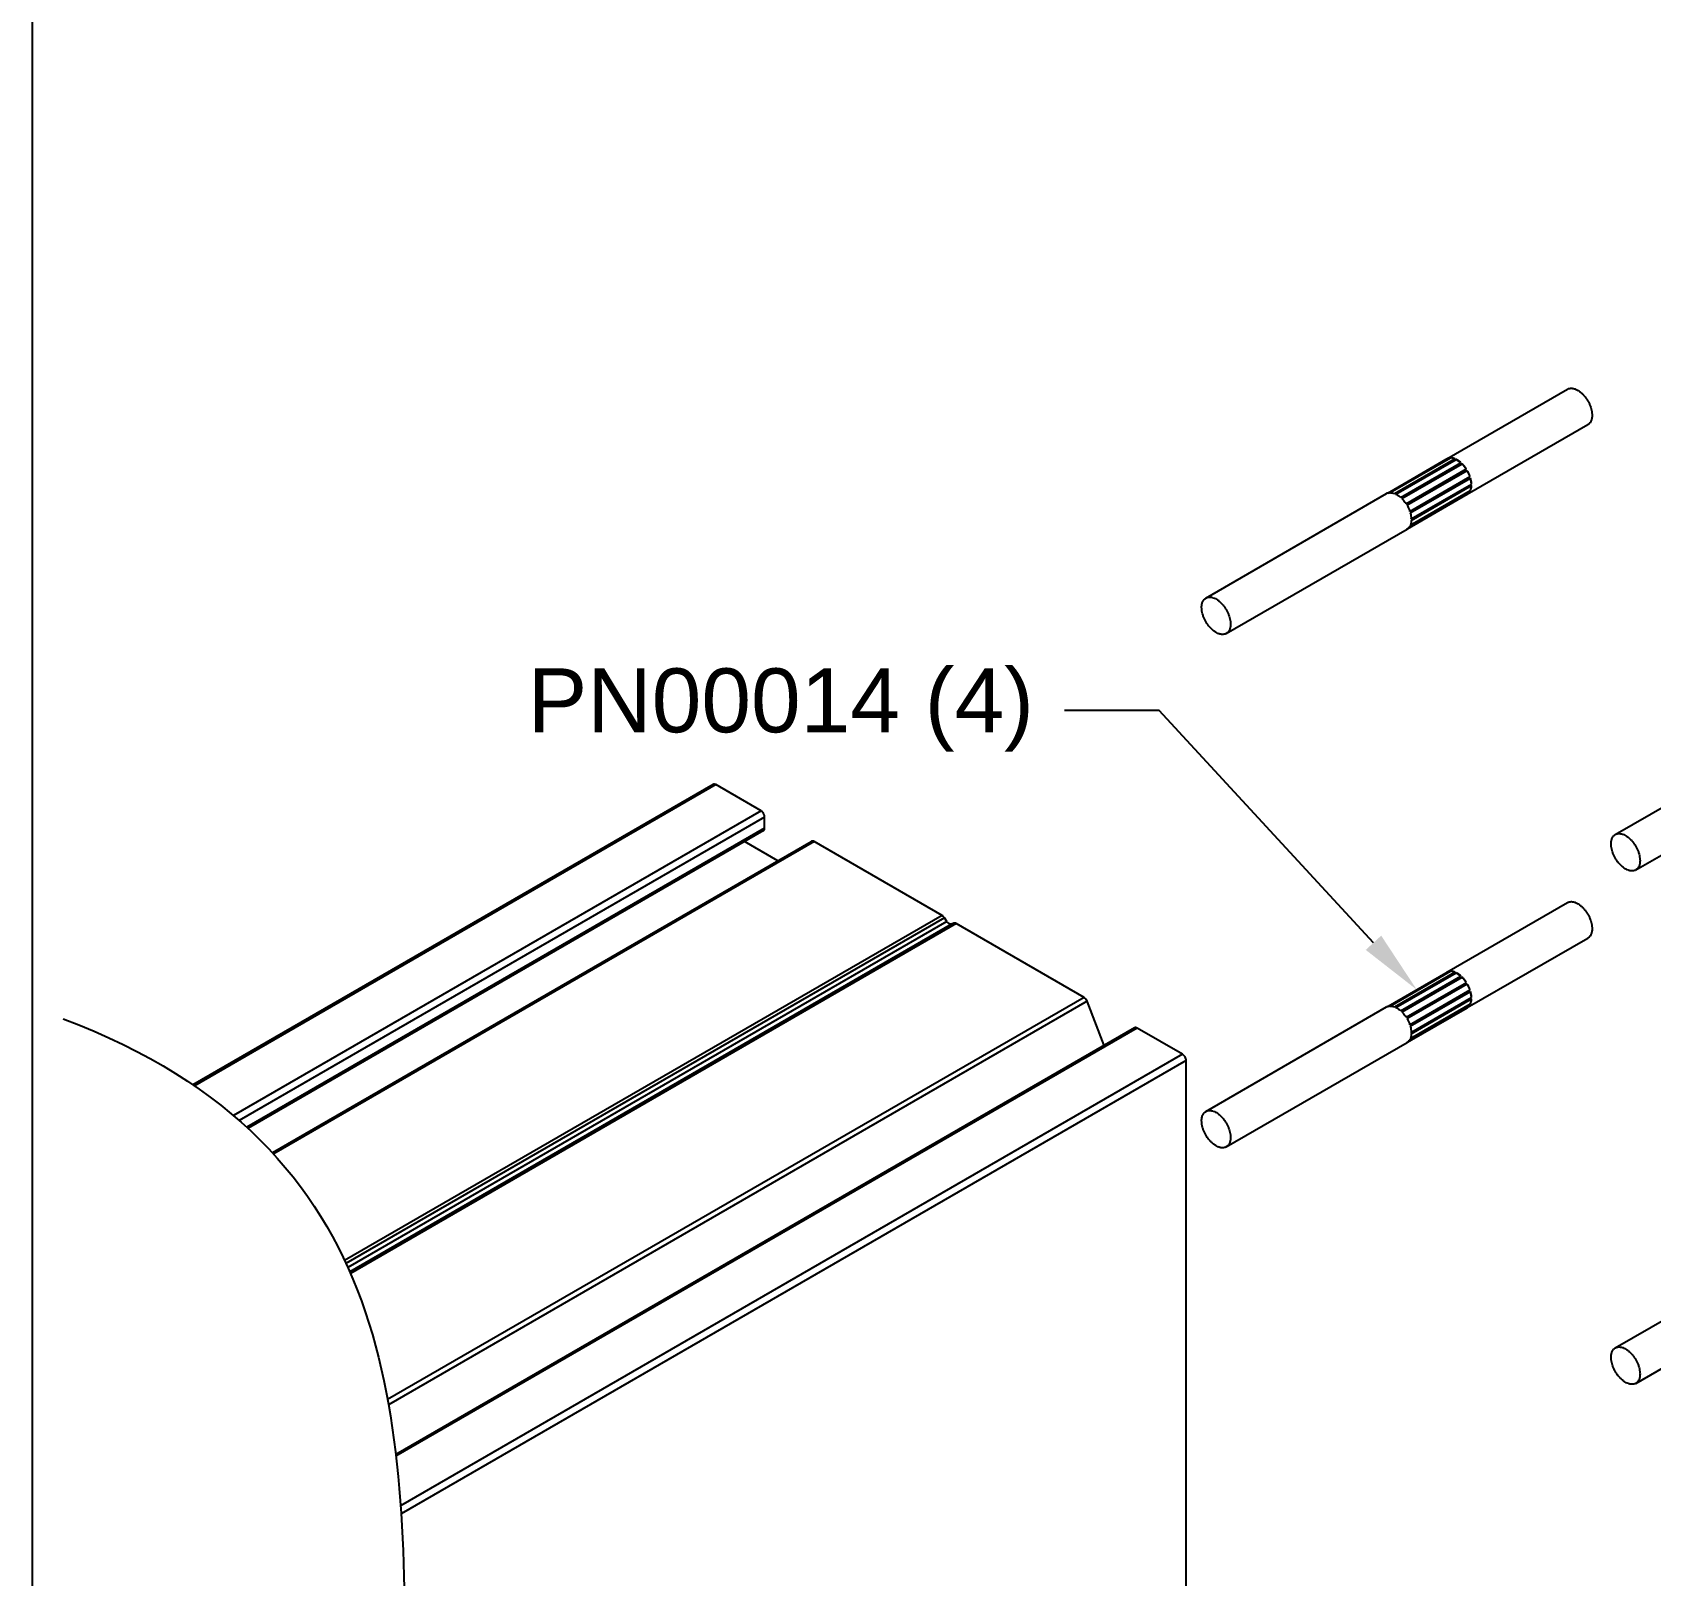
# Model space of a CAD drawing. Extents: x 0 to 11.4, y -13.7 to 0.
# Drawn here: x 0 to 4.748, y -9.052 to -4.526 of the extents above; entities that cross this region are included whole.
import ezdxf
from ezdxf import colors
from ezdxf.entities.mleader import LeaderData, LeaderLine
from ezdxf.math import Vec2, Vec3

# ---------------------------------------------------------------- set-up
doc = ezdxf.new("R2010")
doc.units = 0
doc.header["$LTSCALE"] = 0.5
doc.header["$MEASUREMENT"] = 0
for name, color, linetype in [('Dimension', 10, 'CONTINUOUS'), ('FAB DWG', 221, 'CONTINUOUS'), ('Hardware', 242, 'CONTINUOUS'), ('Housing', 150, 'CONTINUOUS')]:
    doc.layers.add(name, color=color, linetype=linetype)
doc.layers.add('Text-Unprinted', color=131, linetype='CONTINUOUS', plot=False)
doc.styles.add('LSAD_Standard', font='arial.ttf')

msp = doc.modelspace()

# ---------------------------------------------------------------- linework, layer by layer
at = {"layer": 'Dimension', "transparency": 16777216}
msp.add_open_spline([(0.0907, -7.4187), (1.088, -7.7963), (1.094, -9.3862), (1.1, -10.976), (2.0757, -11.3411)], degree=3, dxfattribs=at)
at = {"layer": 'Hardware', "transparency": 16777216}
for p, q in [((4.1499, -5.7765), (4.5035, -5.5723)), ((4.2099, -5.8804), (4.5635, -5.6763)), ((3.9767, -5.8769), (4.1467, -5.7788)), ((4.1468, -5.7789), (3.9773, -5.8768)), ((3.9804, -5.876), (4.1572, -5.7739)), ((3.9835, -5.8757), (4.1603, -5.7737)), ((4.1603, -5.7738), (3.9838, -5.8757)), ((3.997, -5.8784), (4.1737, -5.7764)), ((4.0005, -5.8801), (4.1773, -5.778)), ((4.1773, -5.7781), (4.0005, -5.8802)), ((4.0146, -5.8899), (4.1913, -5.7878)), ((4.0179, -5.8931), (4.1947, -5.791)), ((4.1947, -5.7911), (4.0179, -5.8932)), ((4.1499, -5.7765), (4.1467, -5.7788)), ((4.1467, -5.7788), (4.1468, -5.7789)), ((4.1557, -5.7748), (4.1468, -5.7789)), ((4.1603, -5.7737), (4.1603, -5.7738)), ((4.1738, -5.7765), (4.1603, -5.7738)), ((4.1773, -5.778), (4.1773, -5.7781)), ((4.1913, -5.7879), (4.1773, -5.7781)), ((4.1947, -5.791), (4.1947, -5.7911)), ((4.2069, -5.8064), (4.1947, -5.7911)), ((4.0302, -5.9083), (4.207, -5.8063)), ((4.0328, -5.9126), (4.2096, -5.8106)), ((4.0411, -5.9307), (4.2178, -5.8286)), ((4.0412, -5.9306), (4.2179, -5.8286)), ((4.0426, -5.9352), (4.2194, -5.8332)), ((4.2178, -5.8286), (4.2095, -5.8106)), ((4.2179, -5.8286), (4.2178, -5.8286)), ((4.2222, -5.8508), (4.2193, -5.8331)), ((3.4428, -6.1847), (3.9732, -5.8785)), ((3.9767, -5.8769), (3.9804, -5.876)), ((3.9926, -5.8769), (3.997, -5.8784)), ((4.0328, -5.9826), (4.2096, -5.8806)), ((4.0347, -5.9814), (4.2095, -5.8804)), ((4.0412, -5.9742), (4.2179, -5.8722)), ((4.0426, -5.9713), (4.2194, -5.8692)), ((4.0427, -5.9711), (4.2193, -5.8691)), ((4.0454, -5.9529), (4.2222, -5.8508)), ((4.0455, -5.9529), (4.2223, -5.8508)), ((4.0455, -5.957), (4.2223, -5.855)), ((4.2095, -5.8804), (4.2174, -5.8724)), ((4.2096, -5.8806), (4.2095, -5.8804)), ((4.2096, -5.8806), (4.2099, -5.8804)), ((4.2193, -5.8691), (4.2222, -5.8549)), ((4.2194, -5.8692), (4.2193, -5.8691)), ((4.2223, -5.8508), (4.2222, -5.8508)), ((3.5028, -6.2887), (4.0332, -5.9825)), ((4.6441, -6.8783), (5.1744, -6.5721)), ((4.7041, -6.9822), (5.2344, -6.676)), ((4.1499, -7.2821), (4.5035, -7.0779)), ((4.2099, -7.386), (4.5635, -7.1819)), ((3.9767, -7.3825), (4.1467, -7.2844)), ((4.1468, -7.2845), (3.9773, -7.3824)), ((3.9804, -7.3816), (4.1572, -7.2795)), ((3.9835, -7.3813), (4.1603, -7.2793)), ((4.1603, -7.2794), (3.9838, -7.3813)), ((3.997, -7.384), (4.1737, -7.282)), ((4.0005, -7.3857), (4.1773, -7.2836)), ((4.1773, -7.2837), (4.0005, -7.3858)), ((4.0146, -7.3955), (4.1913, -7.2934)), ((4.0179, -7.3987), (4.1947, -7.2966)), ((4.1947, -7.2967), (4.0179, -7.3988)), ((4.1499, -7.2821), (4.1467, -7.2844)), ((4.1467, -7.2844), (4.1468, -7.2845)), ((4.1557, -7.2804), (4.1468, -7.2845)), ((4.1603, -7.2793), (4.1603, -7.2794)), ((4.1738, -7.2821), (4.1603, -7.2794)), ((4.1773, -7.2836), (4.1773, -7.2837)), ((4.1913, -7.2935), (4.1773, -7.2837)), ((4.1947, -7.2966), (4.1947, -7.2967)), ((4.2069, -7.312), (4.1947, -7.2967)), ((4.0302, -7.4139), (4.207, -7.3119)), ((4.0328, -7.4182), (4.2096, -7.3162)), ((4.0411, -7.4363), (4.2178, -7.3342)), ((4.0412, -7.4362), (4.2179, -7.3342)), ((4.0426, -7.4408), (4.2194, -7.3388)), ((4.0454, -7.4585), (4.2222, -7.3564)), ((4.0455, -7.4585), (4.2223, -7.3564)), ((4.2178, -7.3342), (4.2095, -7.3162)), ((4.2179, -7.3342), (4.2178, -7.3342)), ((4.2222, -7.3564), (4.2193, -7.3387)), ((4.2223, -7.3564), (4.2222, -7.3564)), ((3.4428, -7.6903), (3.9732, -7.3841)), ((3.9767, -7.3825), (3.9804, -7.3816)), ((3.9926, -7.3825), (3.997, -7.384)), ((4.0328, -7.4882), (4.2096, -7.3862)), ((4.0347, -7.487), (4.2095, -7.386)), ((4.0412, -7.4798), (4.2179, -7.3777)), ((4.0426, -7.4769), (4.2194, -7.3748)), ((4.0427, -7.4767), (4.2193, -7.3747)), ((4.0455, -7.4626), (4.2223, -7.3606)), ((4.2095, -7.386), (4.2174, -7.378)), ((4.2096, -7.3862), (4.2095, -7.386)), ((4.2096, -7.3862), (4.2099, -7.386)), ((4.2193, -7.3747), (4.2222, -7.3605)), ((4.2194, -7.3748), (4.2193, -7.3747)), ((3.5028, -7.7942), (4.0332, -7.4881)), ((4.6441, -8.3839), (5.1744, -8.0777)), ((4.7041, -8.4878), (5.2344, -8.1816))]:
    msp.add_line(p, q, dxfattribs=at)
for centre, radius, start, end in [((3.9833, -5.896), 0.0202, 108.8453, 119.9747), ((3.9645, -5.9455), 0.0748, 47.9648, 52.2996), ((3.9452, -5.9638), 0.1015, 33.1159, 36.6394), ((3.9521, -5.9613), 0.0942, 19.0095, 19.7312), ((4.023, -5.9649), 0.0203, 300.0366, 309.9956), ((4.0144, -5.9592), 0.0307, 336.8664, 338.2681), ((3.9845, -5.9551), 0.0611, 2.0446, 2.9828), ((3.9833, -7.4016), 0.0202, 108.8453, 119.9747), ((3.9645, -7.4511), 0.0748, 47.9648, 52.2996), ((3.9452, -7.4694), 0.1015, 33.1159, 36.6394), ((3.9521, -7.4669), 0.0942, 19.0095, 19.7312), ((4.023, -7.4705), 0.0203, 300.0366, 309.9956), ((4.0144, -7.4648), 0.0307, 336.8664, 338.2681), ((3.9845, -7.4607), 0.0611, 2.0446, 2.9828)]:
    msp.add_arc(centre, radius, start, end, dxfattribs=at)
for points, knots in [([(4.5035, -5.5723), (4.5042, -5.5719), (4.5058, -5.5711), (4.5082, -5.5703), (4.5108, -5.5697), (4.5135, -5.5695), (4.5164, -5.5695), (4.5193, -5.5699), (4.5222, -5.5705), (4.5264, -5.5718), (4.5317, -5.5741), (4.5379, -5.5779), (4.544, -5.5827), (4.5499, -5.5884), (4.5555, -5.5948), (4.5605, -5.6019), (4.565, -5.6095), (4.5689, -5.6173), (4.572, -5.6254), (4.5742, -5.6334), (4.5756, -5.6412), (4.5759, -5.6463), (4.5759, -5.6488)], [0, 0, 0, 0, 0.02133, 0.042888, 0.064891, 0.087534, 0.110981, 0.135365, 0.160785, 0.187308, 0.24374, 0.304681, 0.369761, 0.438351, 0.50963, 0.582646, 0.656369, 0.729738, 0.801707, 0.871292, 0.937623, 1, 1, 1, 1]), ([(4.5759, -5.6488), (4.5759, -5.6503), (4.5758, -5.6534), (4.5752, -5.6578), (4.5742, -5.6619), (4.5728, -5.6656), (4.571, -5.669), (4.5689, -5.6719), (4.5664, -5.6744), (4.5645, -5.6757), (4.5635, -5.6763)], [0, 0, 0, 0, 0.148585, 0.289507, 0.422721, 0.548641, 0.668, 0.781938, 0.891987, 1, 1, 1, 1]), ([(4.1572, -5.7739), (4.1559, -5.7741), (4.154, -5.7746), (4.1516, -5.7756), (4.1505, -5.7761), (4.1499, -5.7765)], [0, 0, 0, 0, 0.505525, 0.753504, 1, 1, 1, 1]), ([(4.1737, -5.7764), (4.1726, -5.7759), (4.1703, -5.7751), (4.1669, -5.7742), (4.1636, -5.7737), (4.1614, -5.7736), (4.1603, -5.7737)], [0, 0, 0, 0, 0.268117, 0.52366, 0.767253, 1, 1, 1, 1]), ([(4.1913, -5.7878), (4.1902, -5.7868), (4.188, -5.7849), (4.1844, -5.7823), (4.1809, -5.7799), (4.1785, -5.7786), (4.1773, -5.778)], [0, 0, 0, 0, 0.263479, 0.518469, 0.764174, 1, 1, 1, 1]), ([(4.207, -5.8063), (4.2052, -5.8035), (4.2013, -5.7982), (4.197, -5.7933), (4.1947, -5.791)], [0, 0, 0, 0, 0.507302, 1, 1, 1, 1]), ([(4.2179, -5.8286), (4.2169, -5.8255), (4.2144, -5.8193), (4.2113, -5.8134), (4.2096, -5.8106)], [0, 0, 0, 0, 0.495617, 1, 1, 1, 1]), ([(4.2223, -5.8508), (4.2223, -5.8494), (4.2221, -5.8465), (4.2213, -5.8406), (4.2202, -5.8361), (4.2194, -5.8332)], [0, 0, 0, 0, 0.237755, 0.484261, 1, 1, 1, 1]), ([(3.9835, -5.8757), (3.985, -5.8757), (3.9881, -5.8759), (3.9911, -5.8765), (3.9926, -5.8769)], [0, 0, 0, 0, 0.484047, 1, 1, 1, 1]), ([(4.0005, -5.8801), (4.0022, -5.8809), (4.0055, -5.8828), (4.0087, -5.885), (4.0102, -5.8863)], [0, 0, 0, 0, 0.48643, 1, 1, 1, 1]), ([(4.2099, -5.8804), (4.2108, -5.8799), (4.2123, -5.8789), (4.2145, -5.8769), (4.2164, -5.8747), (4.2174, -5.873), (4.2179, -5.8722)], [0, 0, 0, 0, 0.242431, 0.488008, 0.739683, 1, 1, 1, 1]), ([(4.2194, -5.8692), (4.2203, -5.8671), (4.2213, -5.8636), (4.2221, -5.8588), (4.2223, -5.8563), (4.2223, -5.855)], [0, 0, 0, 0, 0.475926, 0.731918, 1, 1, 1, 1]), ([(4.0179, -5.8931), (4.0195, -5.8947), (4.0225, -5.8979), (4.0253, -5.9014), (4.0266, -5.9032)], [0, 0, 0, 0, 0.493981, 1, 1, 1, 1]), ([(4.0328, -5.9126), (4.0344, -5.9153), (4.0373, -5.9209), (4.0397, -5.9266), (4.0408, -5.9295)], [0, 0, 0, 0, 0.503838, 1, 1, 1, 1]), ([(4.0412, -5.9742), (4.0405, -5.9754), (4.0389, -5.9777), (4.037, -5.9796), (4.036, -5.9804)], [0, 0, 0, 0, 0.51051, 1, 1, 1, 1]), ([(4.0426, -5.9352), (4.0434, -5.938), (4.0447, -5.9435), (4.0454, -5.9492), (4.0455, -5.9519)], [0, 0, 0, 0, 0.514673, 1, 1, 1, 1]), ([(4.0455, -5.957), (4.0455, -5.9583), (4.0453, -5.9607), (4.0446, -5.9653), (4.0437, -5.9685), (4.0429, -5.9706)], [0, 0, 0, 0, 0.266998, 0.522659, 1, 1, 1, 1]), ([(3.4304, -6.2122), (3.4304, -6.2106), (3.4305, -6.2076), (3.4311, -6.2032), (3.4321, -6.1991), (3.4335, -6.1953), (3.4353, -6.192), (3.4374, -6.1891), (3.4399, -6.1866), (3.4418, -6.1853), (3.4428, -6.1847)], [0, 0, 0, 0, 0.148585, 0.289507, 0.422721, 0.548641, 0.668, 0.781938, 0.891987, 1, 1, 1, 1]), ([(3.5028, -6.2887), (3.5021, -6.2891), (3.5005, -6.2898), (3.4981, -6.2907), (3.4955, -6.2912), (3.4928, -6.2915), (3.49, -6.2914), (3.487, -6.2911), (3.4841, -6.2905), (3.4799, -6.2892), (3.4746, -6.2869), (3.4684, -6.2831), (3.4623, -6.2783), (3.4564, -6.2726), (3.4508, -6.2661), (3.4458, -6.2591), (3.4413, -6.2515), (3.4374, -6.2436), (3.4344, -6.2356), (3.4321, -6.2276), (3.4307, -6.2198), (3.4304, -6.2147), (3.4304, -6.2122)], [0, 0, 0, 0, 0.02133, 0.042888, 0.064891, 0.087534, 0.110981, 0.135365, 0.160785, 0.187308, 0.24374, 0.304681, 0.369761, 0.438351, 0.50963, 0.582646, 0.656369, 0.729738, 0.801707, 0.871292, 0.937623, 1, 1, 1, 1]), ([(3.4428, -6.1847), (3.4435, -6.1843), (3.4451, -6.1835), (3.4475, -6.1827), (3.4501, -6.1821), (3.4528, -6.1819), (3.4556, -6.1819), (3.4586, -6.1823), (3.4615, -6.1829), (3.4657, -6.1842), (3.471, -6.1865), (3.4772, -6.1903), (3.4833, -6.1951), (3.4892, -6.2008), (3.4948, -6.2072), (3.4998, -6.2143), (3.5043, -6.2219), (3.5082, -6.2297), (3.5112, -6.2378), (3.5135, -6.2457), (3.5149, -6.2536), (3.5152, -6.2587), (3.5152, -6.2612)], [0, 0, 0, 0, 0.02133, 0.042888, 0.064891, 0.087534, 0.110981, 0.135365, 0.160785, 0.187308, 0.24374, 0.304681, 0.369761, 0.438351, 0.50963, 0.582646, 0.656369, 0.729738, 0.801707, 0.871292, 0.937623, 1, 1, 1, 1]), ([(3.5152, -6.2612), (3.5152, -6.2627), (3.5151, -6.2658), (3.5145, -6.2702), (3.5135, -6.2743), (3.5121, -6.278), (3.5103, -6.2814), (3.5082, -6.2843), (3.5057, -6.2868), (3.5038, -6.2881), (3.5028, -6.2887)], [0, 0, 0, 0, 0.148585, 0.289507, 0.422721, 0.548641, 0.668, 0.781938, 0.891987, 1, 1, 1, 1]), ([(4.6317, -6.9057), (4.6317, -6.9042), (4.6318, -6.9011), (4.6324, -6.8967), (4.6334, -6.8926), (4.6348, -6.8889), (4.6366, -6.8855), (4.6387, -6.8826), (4.6412, -6.8802), (4.6431, -6.8788), (4.6441, -6.8783)], [0, 0, 0, 0, 0.148585, 0.289507, 0.422721, 0.548641, 0.668, 0.781938, 0.891987, 1, 1, 1, 1]), ([(4.6441, -6.8783), (4.6448, -6.8778), (4.6464, -6.8771), (4.6488, -6.8762), (4.6514, -6.8757), (4.6541, -6.8754), (4.6569, -6.8755), (4.6598, -6.8758), (4.6628, -6.8765), (4.667, -6.8777), (4.6722, -6.88), (4.6785, -6.8839), (4.6846, -6.8887), (4.6905, -6.8943), (4.696, -6.9008), (4.7011, -6.9079), (4.7056, -6.9154), (4.7095, -6.9233), (4.7125, -6.9313), (4.7148, -6.9393), (4.7162, -6.9471), (4.7165, -6.9522), (4.7165, -6.9547)], [0, 0, 0, 0, 0.02133, 0.042888, 0.064891, 0.087534, 0.110981, 0.135365, 0.160785, 0.187308, 0.24374, 0.304681, 0.369761, 0.438351, 0.50963, 0.582646, 0.656369, 0.729738, 0.801707, 0.871292, 0.937623, 1, 1, 1, 1]), ([(4.7041, -6.9822), (4.7034, -6.9826), (4.7018, -6.9834), (4.6994, -6.9842), (4.6968, -6.9848), (4.6941, -6.985), (4.6912, -6.985), (4.6883, -6.9847), (4.6854, -6.984), (4.6812, -6.9828), (4.6759, -6.9804), (4.6697, -6.9766), (4.6636, -6.9718), (4.6577, -6.9661), (4.6521, -6.9597), (4.6471, -6.9526), (4.6426, -6.9451), (4.6387, -6.9372), (4.6356, -6.9292), (4.6334, -6.9212), (4.632, -6.9134), (4.6317, -6.9082), (4.6317, -6.9057)], [0, 0, 0, 0, 0.02133, 0.042888, 0.064891, 0.087534, 0.110981, 0.135365, 0.160785, 0.187308, 0.24374, 0.304681, 0.369761, 0.438351, 0.50963, 0.582646, 0.656369, 0.729738, 0.801707, 0.871292, 0.937623, 1, 1, 1, 1]), ([(4.7165, -6.9547), (4.7165, -6.9563), (4.7164, -6.9593), (4.7158, -6.9638), (4.7148, -6.9679), (4.7134, -6.9716), (4.7116, -6.9749), (4.7095, -6.9779), (4.707, -6.9803), (4.7051, -6.9816), (4.7041, -6.9822)], [0, 0, 0, 0, 0.148585, 0.289507, 0.422721, 0.548641, 0.668, 0.781938, 0.891987, 1, 1, 1, 1]), ([(4.5035, -7.0779), (4.5042, -7.0775), (4.5058, -7.0767), (4.5082, -7.0759), (4.5108, -7.0753), (4.5135, -7.0751), (4.5164, -7.0751), (4.5193, -7.0755), (4.5222, -7.0761), (4.5264, -7.0774), (4.5317, -7.0797), (4.5379, -7.0835), (4.544, -7.0883), (4.5499, -7.094), (4.5555, -7.1004), (4.5605, -7.1075), (4.565, -7.1151), (4.5689, -7.1229), (4.572, -7.131), (4.5742, -7.139), (4.5756, -7.1468), (4.5759, -7.1519), (4.5759, -7.1544)], [0, 0, 0, 0, 0.02133, 0.042888, 0.064891, 0.087534, 0.110981, 0.135365, 0.160785, 0.187308, 0.24374, 0.304681, 0.369761, 0.438351, 0.50963, 0.582646, 0.656369, 0.729738, 0.801707, 0.871292, 0.937623, 1, 1, 1, 1]), ([(4.5759, -7.1544), (4.5759, -7.1559), (4.5758, -7.159), (4.5752, -7.1634), (4.5742, -7.1675), (4.5728, -7.1712), (4.571, -7.1746), (4.5689, -7.1775), (4.5664, -7.18), (4.5645, -7.1813), (4.5635, -7.1819)], [0, 0, 0, 0, 0.148585, 0.289507, 0.422721, 0.548641, 0.668, 0.781938, 0.891987, 1, 1, 1, 1]), ([(4.1572, -7.2795), (4.1559, -7.2797), (4.154, -7.2802), (4.1516, -7.2812), (4.1505, -7.2817), (4.1499, -7.2821)], [0, 0, 0, 0, 0.505525, 0.753504, 1, 1, 1, 1]), ([(4.1737, -7.282), (4.1726, -7.2815), (4.1703, -7.2807), (4.1669, -7.2798), (4.1636, -7.2793), (4.1614, -7.2792), (4.1603, -7.2793)], [0, 0, 0, 0, 0.268117, 0.52366, 0.767253, 1, 1, 1, 1]), ([(4.1913, -7.2934), (4.1902, -7.2924), (4.188, -7.2905), (4.1844, -7.2878), (4.1809, -7.2855), (4.1785, -7.2842), (4.1773, -7.2836)], [0, 0, 0, 0, 0.263479, 0.518469, 0.764174, 1, 1, 1, 1]), ([(4.207, -7.3119), (4.2052, -7.3091), (4.2013, -7.3038), (4.197, -7.2989), (4.1947, -7.2966)], [0, 0, 0, 0, 0.507302, 1, 1, 1, 1]), ([(4.2179, -7.3342), (4.2169, -7.3311), (4.2144, -7.3249), (4.2113, -7.319), (4.2096, -7.3162)], [0, 0, 0, 0, 0.495617, 1, 1, 1, 1]), ([(4.2223, -7.3564), (4.2223, -7.355), (4.2221, -7.3521), (4.2213, -7.3462), (4.2202, -7.3417), (4.2194, -7.3388)], [0, 0, 0, 0, 0.237755, 0.484261, 1, 1, 1, 1]), ([(3.9835, -7.3813), (3.985, -7.3813), (3.9881, -7.3815), (3.9911, -7.3821), (3.9926, -7.3825)], [0, 0, 0, 0, 0.484047, 1, 1, 1, 1]), ([(4.0005, -7.3857), (4.0022, -7.3865), (4.0055, -7.3884), (4.0087, -7.3906), (4.0102, -7.3919)], [0, 0, 0, 0, 0.48643, 1, 1, 1, 1]), ([(4.0179, -7.3987), (4.0195, -7.4003), (4.0225, -7.4035), (4.0253, -7.407), (4.0266, -7.4088)], [0, 0, 0, 0, 0.493981, 1, 1, 1, 1]), ([(4.2099, -7.386), (4.2108, -7.3855), (4.2123, -7.3845), (4.2145, -7.3825), (4.2164, -7.3803), (4.2174, -7.3786), (4.2179, -7.3777)], [0, 0, 0, 0, 0.242431, 0.488008, 0.739683, 1, 1, 1, 1]), ([(4.2194, -7.3748), (4.2203, -7.3727), (4.2213, -7.3692), (4.2221, -7.3644), (4.2223, -7.3619), (4.2223, -7.3606)], [0, 0, 0, 0, 0.475926, 0.731918, 1, 1, 1, 1]), ([(4.0328, -7.4182), (4.0344, -7.4209), (4.0373, -7.4265), (4.0397, -7.4322), (4.0408, -7.4351)], [0, 0, 0, 0, 0.503838, 1, 1, 1, 1]), ([(4.0426, -7.4408), (4.0434, -7.4436), (4.0447, -7.4491), (4.0454, -7.4548), (4.0455, -7.4575)], [0, 0, 0, 0, 0.514673, 1, 1, 1, 1]), ([(4.0412, -7.4798), (4.0405, -7.481), (4.0389, -7.4832), (4.037, -7.4852), (4.036, -7.486)], [0, 0, 0, 0, 0.51051, 1, 1, 1, 1]), ([(4.0455, -7.4626), (4.0455, -7.4639), (4.0453, -7.4663), (4.0446, -7.4709), (4.0437, -7.4741), (4.0429, -7.4762)], [0, 0, 0, 0, 0.266998, 0.522659, 1, 1, 1, 1]), ([(3.4304, -7.7178), (3.4304, -7.7162), (3.4305, -7.7132), (3.4311, -7.7088), (3.4321, -7.7047), (3.4335, -7.7009), (3.4353, -7.6976), (3.4374, -7.6947), (3.4399, -7.6922), (3.4418, -7.6909), (3.4428, -7.6903)], [0, 0, 0, 0, 0.148585, 0.289507, 0.422721, 0.548641, 0.668, 0.781938, 0.891987, 1, 1, 1, 1]), ([(3.4428, -7.6903), (3.4435, -7.6899), (3.4451, -7.6891), (3.4475, -7.6883), (3.4501, -7.6877), (3.4528, -7.6875), (3.4556, -7.6875), (3.4586, -7.6879), (3.4615, -7.6885), (3.4657, -7.6898), (3.471, -7.6921), (3.4772, -7.6959), (3.4833, -7.7007), (3.4892, -7.7064), (3.4948, -7.7128), (3.4998, -7.7199), (3.5043, -7.7275), (3.5082, -7.7353), (3.5112, -7.7433), (3.5135, -7.7513), (3.5149, -7.7592), (3.5152, -7.7643), (3.5152, -7.7668)], [0, 0, 0, 0, 0.02133, 0.042888, 0.064891, 0.087534, 0.110981, 0.135365, 0.160785, 0.187308, 0.24374, 0.304681, 0.369761, 0.438351, 0.50963, 0.582646, 0.656369, 0.729738, 0.801707, 0.871292, 0.937623, 1, 1, 1, 1]), ([(3.5028, -7.7942), (3.5021, -7.7947), (3.5005, -7.7954), (3.4981, -7.7963), (3.4955, -7.7968), (3.4928, -7.7971), (3.49, -7.797), (3.487, -7.7967), (3.4841, -7.7961), (3.4799, -7.7948), (3.4746, -7.7925), (3.4684, -7.7887), (3.4623, -7.7839), (3.4564, -7.7782), (3.4508, -7.7717), (3.4458, -7.7647), (3.4413, -7.7571), (3.4374, -7.7492), (3.4344, -7.7412), (3.4321, -7.7332), (3.4307, -7.7254), (3.4304, -7.7203), (3.4304, -7.7178)], [0, 0, 0, 0, 0.02133, 0.042888, 0.064891, 0.087534, 0.110981, 0.135365, 0.160785, 0.187308, 0.24374, 0.304681, 0.369761, 0.438351, 0.50963, 0.582646, 0.656369, 0.729738, 0.801707, 0.871292, 0.937623, 1, 1, 1, 1]), ([(3.5152, -7.7668), (3.5152, -7.7683), (3.5151, -7.7714), (3.5145, -7.7758), (3.5135, -7.7799), (3.5121, -7.7836), (3.5103, -7.787), (3.5082, -7.7899), (3.5057, -7.7924), (3.5038, -7.7937), (3.5028, -7.7942)], [0, 0, 0, 0, 0.148585, 0.289507, 0.422721, 0.548641, 0.668, 0.781938, 0.891987, 1, 1, 1, 1]), ([(4.6317, -8.4113), (4.6317, -8.4098), (4.6318, -8.4067), (4.6324, -8.4023), (4.6334, -8.3982), (4.6348, -8.3945), (4.6366, -8.3911), (4.6387, -8.3882), (4.6412, -8.3858), (4.6431, -8.3844), (4.6441, -8.3839)], [0, 0, 0, 0, 0.148585, 0.289507, 0.422721, 0.548641, 0.668, 0.781938, 0.891987, 1, 1, 1, 1]), ([(4.6441, -8.3839), (4.6448, -8.3834), (4.6464, -8.3827), (4.6488, -8.3818), (4.6514, -8.3813), (4.6541, -8.381), (4.6569, -8.3811), (4.6598, -8.3814), (4.6628, -8.3821), (4.667, -8.3833), (4.6722, -8.3856), (4.6785, -8.3895), (4.6846, -8.3943), (4.6905, -8.3999), (4.696, -8.4064), (4.7011, -8.4135), (4.7056, -8.421), (4.7095, -8.4289), (4.7125, -8.4369), (4.7148, -8.4449), (4.7162, -8.4527), (4.7165, -8.4578), (4.7165, -8.4603)], [0, 0, 0, 0, 0.02133, 0.042888, 0.064891, 0.087534, 0.110981, 0.135365, 0.160785, 0.187308, 0.24374, 0.304681, 0.369761, 0.438351, 0.50963, 0.582646, 0.656369, 0.729738, 0.801707, 0.871292, 0.937623, 1, 1, 1, 1]), ([(4.7041, -8.4878), (4.7034, -8.4882), (4.7018, -8.489), (4.6994, -8.4898), (4.6968, -8.4904), (4.6941, -8.4906), (4.6912, -8.4906), (4.6883, -8.4903), (4.6854, -8.4896), (4.6812, -8.4884), (4.6759, -8.486), (4.6697, -8.4822), (4.6636, -8.4774), (4.6577, -8.4717), (4.6521, -8.4653), (4.6471, -8.4582), (4.6426, -8.4507), (4.6387, -8.4428), (4.6356, -8.4348), (4.6334, -8.4268), (4.632, -8.419), (4.6317, -8.4138), (4.6317, -8.4113)], [0, 0, 0, 0, 0.02133, 0.042888, 0.064891, 0.087534, 0.110981, 0.135365, 0.160785, 0.187308, 0.24374, 0.304681, 0.369761, 0.438351, 0.50963, 0.582646, 0.656369, 0.729738, 0.801707, 0.871292, 0.937623, 1, 1, 1, 1]), ([(4.7165, -8.4603), (4.7165, -8.4619), (4.7164, -8.4649), (4.7158, -8.4694), (4.7148, -8.4734), (4.7134, -8.4772), (4.7116, -8.4805), (4.7095, -8.4835), (4.707, -8.4859), (4.7051, -8.4872), (4.7041, -8.4878)], [0, 0, 0, 0, 0.148585, 0.289507, 0.422721, 0.548641, 0.668, 0.781938, 0.891987, 1, 1, 1, 1])]:
    msp.add_open_spline(points, degree=3, knots=knots, dxfattribs=at)
at = {"layer": 'Housing', "linetype": 'Continuous', "lineweight": 25, "transparency": 16777216}
for p, q in [((1.9972, -6.7313), (0.4712, -7.6123)), ((2.0047, -6.732), (0.4753, -7.6151)), ((2.1377, -6.8088), (2.0047, -6.732)), ((2.1377, -6.8088), (0.5901, -7.7023)), ((2.1483, -6.8272), (0.6071, -7.717)), ((2.1483, -6.8598), (2.1483, -6.8272)), ((2.1483, -6.8598), (0.6293, -7.7368)), ((2.1452, -6.8667), (0.6327, -7.7399)), ((2.2846, -6.8998), (0.7047, -7.8119)), ((2.2938, -6.8989), (0.7073, -7.8149)), ((2.1874, -6.9559), (2.089, -6.8991)), ((2.6688, -7.1154), (2.2938, -6.8989)), ((2.6688, -7.1154), (0.916, -8.1274)), ((2.6756, -7.1222), (0.92, -8.1359)), ((2.6827, -7.1332), (0.9254, -8.1478)), ((2.6964, -7.1411), (0.931, -8.1603)), ((2.7034, -7.1383), (0.9314, -8.1614)), ((2.7102, -7.1394), (0.9332, -8.1654)), ((2.6827, -7.1332), (2.6756, -7.1222)), ((2.7034, -7.1383), (2.6964, -7.1411)), ((3.0853, -7.3559), (2.7102, -7.1394)), ((3.0853, -7.3559), (1.0423, -8.5354)), ((3.0945, -7.3673), (1.045, -8.5505)), ((3.1447, -7.4968), (3.0945, -7.3673)), ((3.2339, -7.4453), (1.0663, -8.6967)), ((3.2414, -7.446), (1.0668, -8.7015)), ((3.3743, -7.5228), (3.2414, -7.446)), ((3.3743, -7.5228), (1.0802, -8.8473)), ((3.3849, -7.5411), (1.0818, -8.8708)), ((3.3849, -9.8846), (3.3849, -7.5411))]:
    msp.add_line(p, q, dxfattribs=at)
msp.add_arc((2.1232, -6.8294), 0.0253, 21.1865, 38.8138, dxfattribs=at)
for points, knots in [([(2.0047, -6.732), (2.0041, -6.7317), (2.0028, -6.7311), (2.0008, -6.7306), (1.9989, -6.7306), (1.9977, -6.731), (1.9972, -6.7313)], [0, 0, 0, 0, 0.288115, 0.54822, 0.782232, 1, 1, 1, 1]), ([(2.143, -6.8135), (2.1426, -6.813), (2.141, -6.8112), (2.1392, -6.8097), (2.1377, -6.8088)], [0, 0, 0, 0, 0.266923, 1, 1, 1, 1]), ([(2.1483, -6.8272), (2.1483, -6.8266), (2.1481, -6.8243), (2.1475, -6.8219), (2.1469, -6.8202)], [0, 0, 0, 0, 0.231066, 1, 1, 1, 1]), ([(2.1452, -6.8667), (2.1457, -6.8664), (2.1466, -6.8656), (2.1476, -6.864), (2.1482, -6.862), (2.1483, -6.8606), (2.1483, -6.8598)], [0, 0, 0, 0, 0.217767, 0.451778, 0.711884, 1, 1, 1, 1]), ([(2.2938, -6.8989), (2.2929, -6.8984), (2.2912, -6.8977), (2.2886, -6.8973), (2.2862, -6.898), (2.2851, -6.8991), (2.2846, -6.8998)], [0, 0, 0, 0, 0.293688, 0.547102, 0.773653, 1, 1, 1, 1]), ([(2.6756, -7.1222), (2.6747, -7.1208), (2.6727, -7.1183), (2.6701, -7.1162), (2.6688, -7.1154)], [0, 0, 0, 0, 0.525221, 1, 1, 1, 1]), ([(2.6871, -7.1383), (2.6867, -7.1379), (2.685, -7.1364), (2.6836, -7.1346), (2.6827, -7.1332)], [0, 0, 0, 0, 0.240745, 1, 1, 1, 1]), ([(2.6964, -7.1411), (2.6957, -7.1413), (2.6942, -7.1416), (2.6918, -7.1411), (2.6894, -7.14), (2.6878, -7.1389), (2.6871, -7.1383)], [0, 0, 0, 0, 0.206355, 0.438408, 0.702908, 1, 1, 1, 1]), ([(2.7102, -7.1394), (2.7091, -7.1387), (2.7069, -7.1378), (2.7044, -7.1379), (2.7034, -7.1383)], [0, 0, 0, 0, 0.547345, 1, 1, 1, 1]), ([(3.0945, -7.3673), (3.0935, -7.3649), (3.091, -7.3605), (3.0873, -7.3571), (3.0853, -7.3559)], [0, 0, 0, 0, 0.52278, 1, 1, 1, 1]), ([(3.2414, -7.446), (3.2407, -7.4456), (3.2394, -7.445), (3.2374, -7.4445), (3.2355, -7.4446), (3.2344, -7.445), (3.2339, -7.4453)], [0, 0, 0, 0, 0.288115, 0.54822, 0.782232, 1, 1, 1, 1]), ([(3.3849, -7.5411), (3.3849, -7.5394), (3.3843, -7.5357), (3.382, -7.5306), (3.3787, -7.526), (3.3758, -7.5236), (3.3743, -7.5228)], [0, 0, 0, 0, 0.237021, 0.500001, 0.762981, 1, 1, 1, 1])]:
    msp.add_open_spline(points, degree=3, knots=knots, dxfattribs=at)
at = {"layer": 'Text-Unprinted', "ltscale": 0.5, "transparency": 16777216}
msp.add_lwpolyline([(0, 0), (11.4138, 0), (11.4138, -13.6803), (0, -13.6803)], close=True, dxfattribs=at)

# ---------------------------------------------------------------- leaders
at = {"layer": 'FAB DWG', "ltscale": 0.5, "transparency": 16777216}
ml = msp.add_multileader_mtext('Standard', dxfattribs=at)
ml.set_content('PN00014 (4)', color=256, style='LSAD_Standard')
ml.set_leader_properties()
ml.build(insert=Vec2(0, 0))
ml.multileader.update_dxf_attribs({"text_left_attachment_type": 2, "text_right_attachment_type": 2, "dogleg_length": 0.2772, "arrow_head_size": 0.1875})
ctx = ml.context
ctx.base_point, ctx.char_height, ctx.arrow_head_size, ctx.landing_gap_size, ctx.plane_origin = Vec3(1.3927, -6.5141), 0.1875, 0.1875, 0.09, Vec3(4.5945, 2.7786)
ctx.left_attachment, ctx.right_attachment, ctx.text_align_type = 2, 2, 2
notes = []
notes.append((ctx, [(1, (1, 1, 0), (3.3054, -6.5141), (-1, 0), 0.2772, [(0, [(4.0617, -7.3335)], 0, [])])]))
ctx.mtext.insert, ctx.mtext.rotation, ctx.mtext.width, ctx.mtext.alignment, ctx.mtext.flow_direction = Vec3(2.9382, -6.3911), 6.283185, 2.6081, 3, 5
for ctx, leaders in notes:
    for number, flags, end, landing, length, lines in leaders:
        leader = LeaderData()
        leader.index, (leader.has_last_leader_line, leader.has_dogleg_vector, leader.attachment_direction) = number, flags
        leader.last_leader_point, leader.dogleg_vector, leader.dogleg_length = Vec3(end), Vec3(landing), length
        for number, points, colour, breaks in lines:
            line = LeaderLine()
            line.index, line.vertices, line.color, line.breaks = number, Vec3.list(points), colors.encode_raw_color(colour), breaks
            leader.lines.append(line)
        ctx.leaders.append(leader)

doc.saveas('drawing.dxf')
